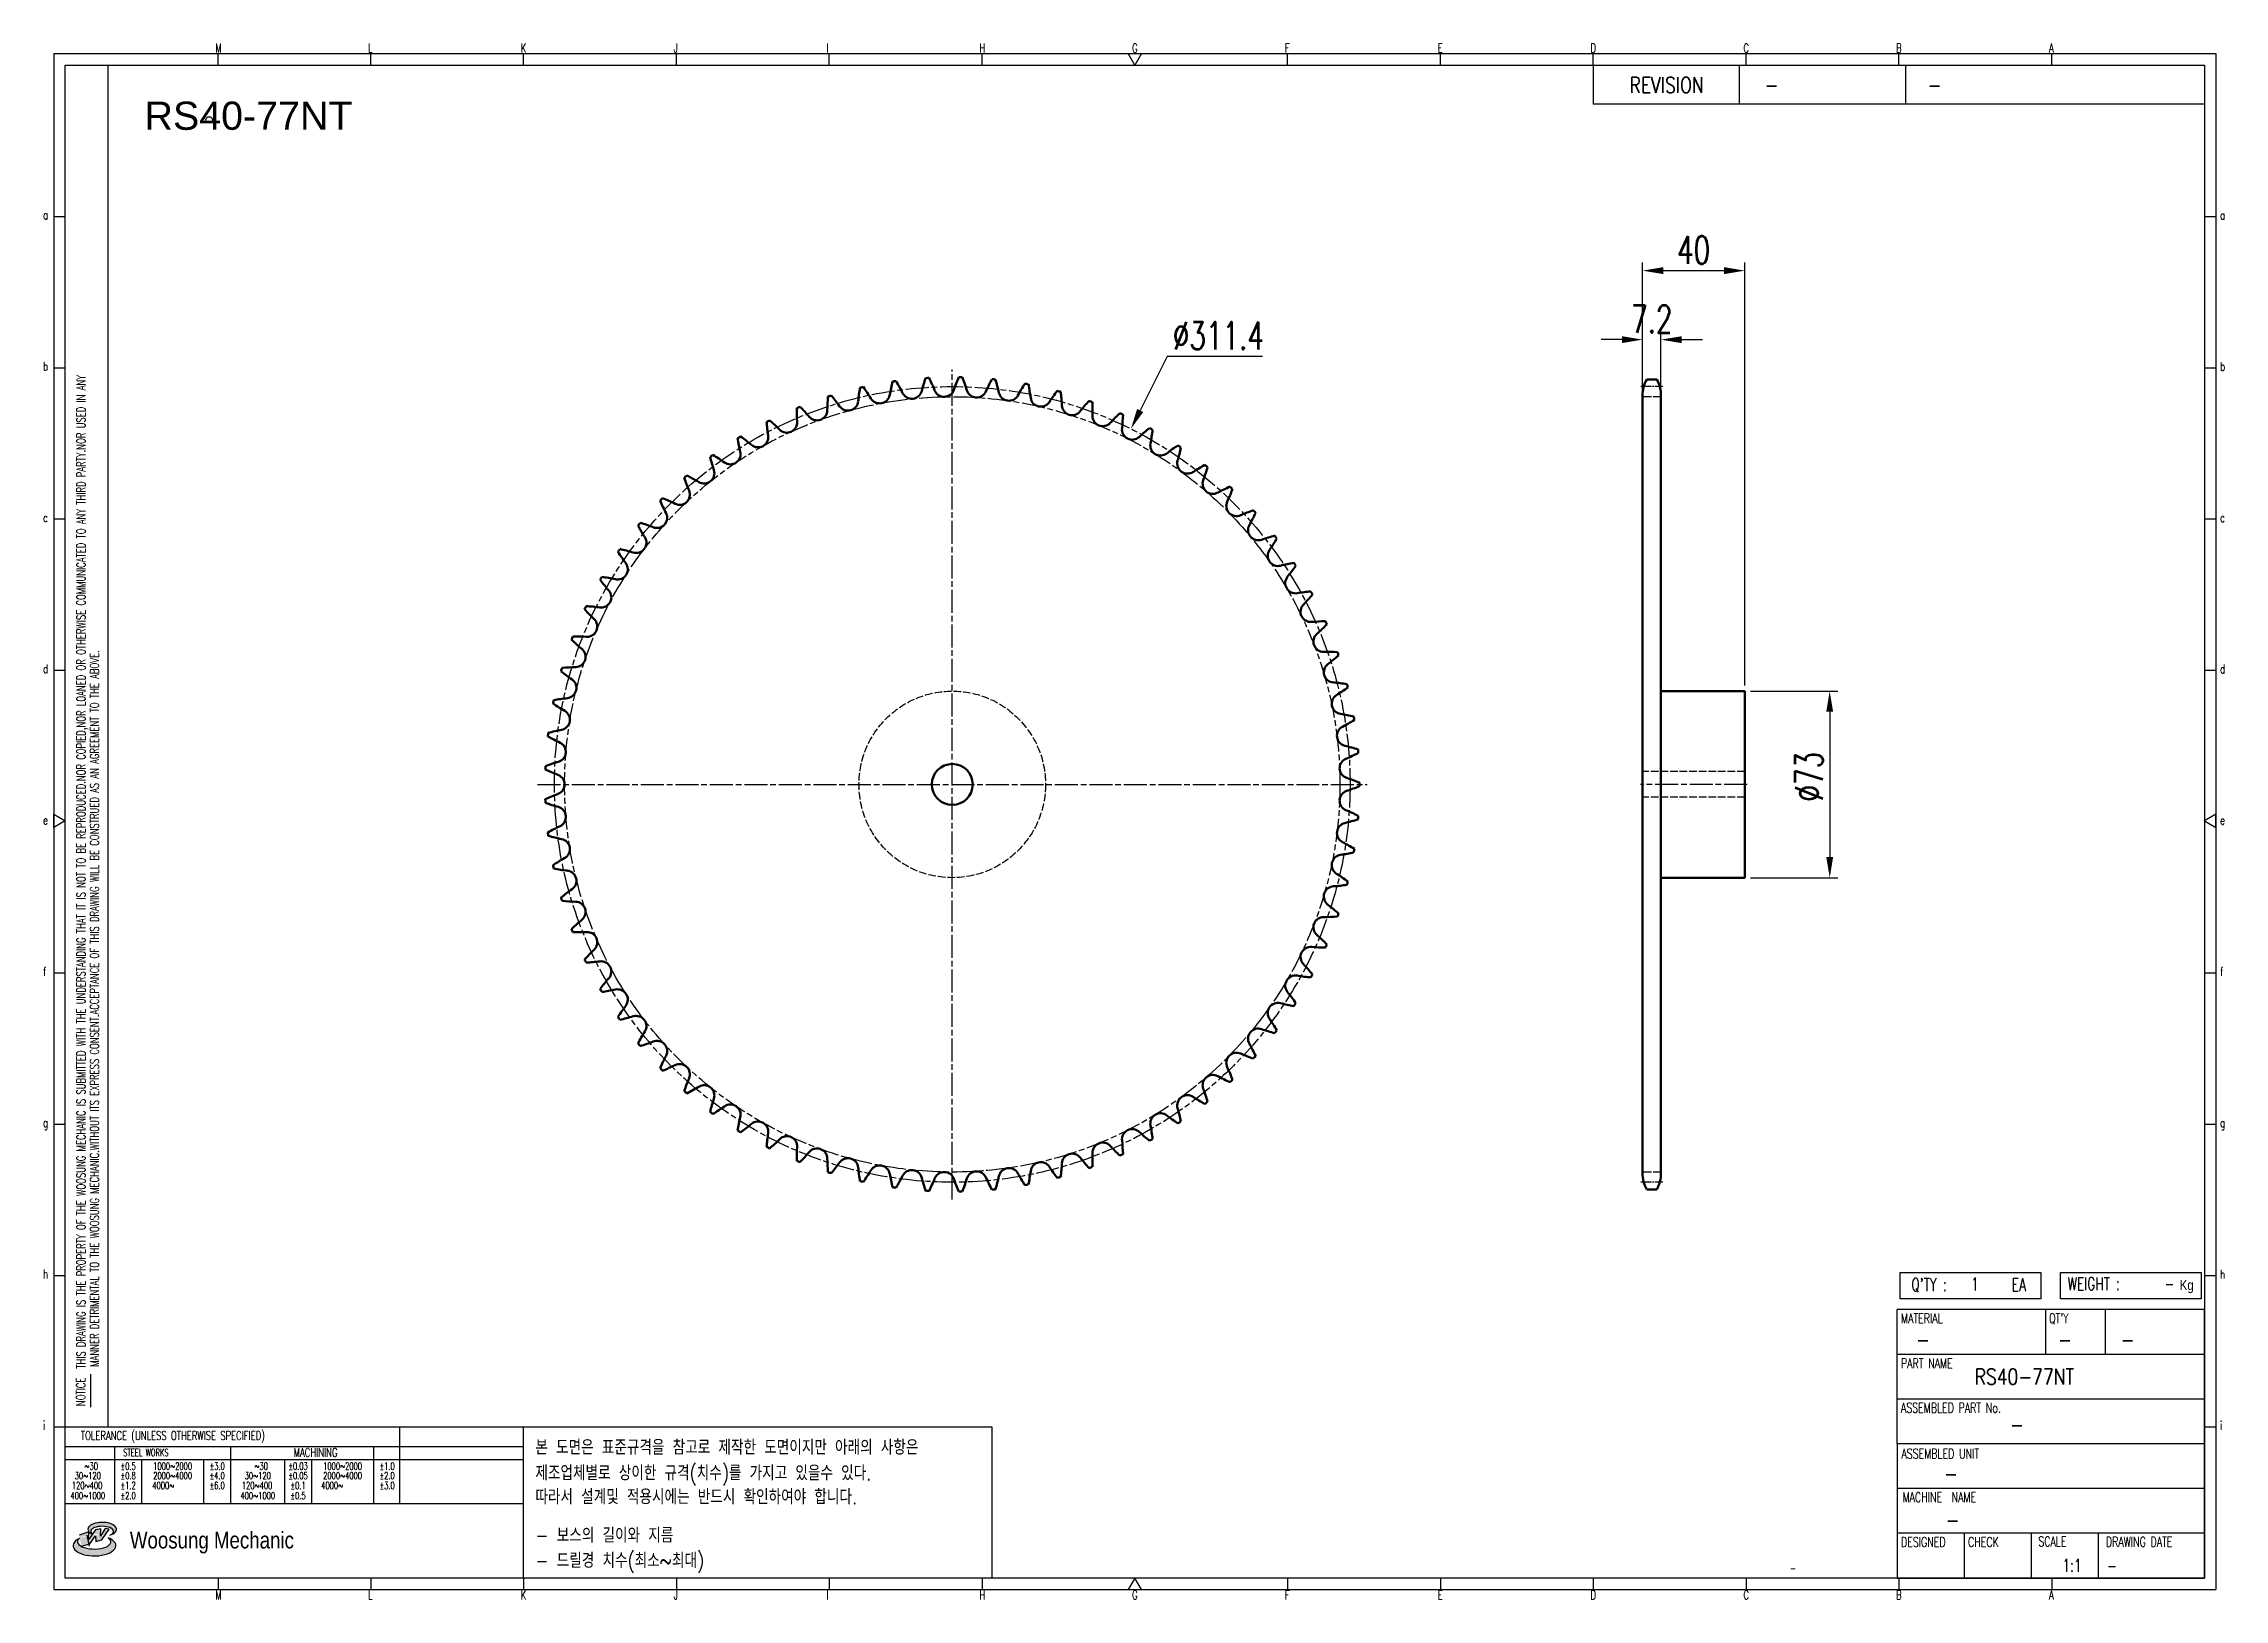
# Model space of a CAD drawing. Header units: millimetres. Extents: x 24039 to 24892, y 28 to 637.
import ezdxf
from ezdxf.enums import TextEntityAlignment as Align

# ---------------------------------------------------------------- set-up
doc = ezdxf.new("R2010")
doc.units = ezdxf.units.MM
for name, pattern in [('AM_ISO02W050', [7.5, 6, -1.5]), ('AM_ISO02W050x2', [3.75, 3, -0.75]), ('AM_ISO08W050', [18, 12, -1.5, 3, -1.5]), ('AM_ISO08W050x2', [9, 6, -0.75, 1.5, -0.75])]:
    doc.linetypes.add(name, pattern=pattern)
for name, color, linetype, lineweight in [('AM_0N', 7, 'Continuous', 50), ('AM_3N', 6, 'AM_ISO02W050', 25), ('AM_7N', 4, 'AM_ISO08W050', 25)]:
    doc.layers.add(name, color=color, linetype=linetype, lineweight=lineweight)
for name, color, linetype in [('S-DIM', 7, 'Continuous'), ('TITLE', 7, 'Continuous'), ('도면레이아웃', 7, 'Continuous')]:
    doc.layers.add(name, color=color, linetype=linetype)
doc.styles.add('HAN', font='ROMANS.shx', dxfattribs={"width": 0.7, "bigfont": 'whgtxt.shx'})
doc.styles.add('HKD_ST2', font='romans.shx', dxfattribs={"width": 0.7, "height": 4, "bigfont": '@extfont2.shx'})
doc.styles.add('HSG', font='SIMPLEX.shx', dxfattribs={"width": 0.7, "bigfont": 'HSG.shx'})
doc.styles.add('ROMANS', font='romans.shx', dxfattribs={"width": 0.7, "bigfont": 'whgtxt.shx'})
doc.styles.add('SLDTEXTSTYLE4', font='arial.ttf', dxfattribs={"width": 0.8})
doc.styles.get("Standard").update_dxf_attribs({"font": 'arial.ttf'})
doc.dimstyles.new('APP23', dxfattribs={"dimscale": 4.5, "dimtxt": 2.4, "dimasz": 1.8, "dimexe": 0.7, "dimexo": 0.5, "dimgap": 0.6, "dimtad": 1, "dimtoh": 1, "dimdec": 1, "dimrnd": 0.01, "dimzin": 9, "dimdsep": 46, "dimtxsty": 'HSG', "dimcen": 0, "dimclrd": 1, "dimclre": 1, "dimclrt": 256, "dimazin": 2, "dimtp": 1, "dimtm": 1, "dimtfac": 0.5, "dimtdec": 1, "dimtix": 1, "dimtofl": 0, "dimtmove": 0, "dimatfit": 3, "dimfxl": 0, "dimtvp": 1, "dimtolj": 2, "dimlwd": -1, "dimlwe": -1, "dimarcsym": 0})

# ---------------------------------------------------------------- blocks, each defined once
blk = doc.blocks.new('SUYWSHJH')
at = {"layer": '도면레이아웃'}
h = blk.add_hatch(color=10, dxfattribs=at)
h.paths.add_polyline_path([(1.544, 35.177), (1.554, 34.966), (1.779, 35.034), (2.054, 35.422), (1.908, 35.446), (1.728, 35.167), (1.741, 35.439), (1.547, 35.405), (1.292, 35.041), (1.295, 35.33), (0.943, 35.208), (1.03, 34.8), (1.336, 34.885)])
edge = h.paths.add_edge_path()
edge.add_ellipse((1.795, 35.421), major_axis=(-0.53, 0), ratio=0.487785, start_angle=122.36065, end_angle=403.39574)
edge.add_line((1.411, 35.244), (1.419, 35.261))
edge.add_ellipse((1.798, 35.344), major_axis=(-0.423, 0), ratio=0.444396, start_angle=131.58977, end_angle=386.19408, ccw=False)
edge = h.paths.add_edge_path()
edge.add_ellipse((1.512, 34.815), major_axis=(-0.793, 0), ratio=0.480113, start_angle=314.67633, end_angle=590.85213)
edge.add_ellipse((1.501, 34.958), major_axis=(-0.62, 0), ratio=0.43311, start_angle=331.7024, end_angle=574.42495, ccw=False)
for p, q in [((0, 90.118), (80.15, 90.118)), ((0, 90.118), (0, 33.191)), ((6.089, 89.693), (6.089, 90.118)), ((11.753, 89.693), (11.753, 90.118)), ((17.418, 89.693), (17.418, 90.118)), ((23.082, 89.693), (23.082, 90.118)), ((28.746, 89.693), (28.746, 90.118)), ((34.411, 89.693), (34.411, 90.118)), ((45.739, 89.693), (45.739, 90.118)), ((51.404, 89.693), (51.404, 90.118)), ((57.068, 89.693), (57.068, 90.118)), ((62.732, 89.693), (62.732, 90.118)), ((68.397, 89.693), (68.397, 90.118)), ((74.061, 89.693), (74.061, 90.118)), ((80.15, 90.118), (80.15, 33.191)), ((0, 84.085), (0.425, 84.085)), ((79.725, 84.085), (80.15, 84.085)), ((0, 78.478), (0.425, 78.478)), ((79.725, 78.478), (80.15, 78.478)), ((0, 72.87), (0.425, 72.87)), ((79.725, 72.87), (80.15, 72.87)), ((0, 67.262), (0.425, 67.262)), ((79.725, 67.262), (80.15, 67.262)), ((0, 56.047), (0.425, 56.047)), ((79.725, 56.047), (80.15, 56.047)), ((0, 50.439), (0.425, 50.439)), ((79.725, 50.439), (80.15, 50.439)), ((0, 44.832), (0.425, 44.832)), ((79.725, 44.832), (80.15, 44.832)), ((1.377, 39.947), (1.377, 41.174)), ((0, 39.224), (0.425, 39.224)), ((79.725, 39.224), (80.15, 39.224)), ((0, 33.191), (80.15, 33.191)), ((6.089, 33.616), (6.089, 33.191)), ((11.753, 33.616), (11.753, 33.191)), ((17.418, 33.616), (17.418, 33.191)), ((23.082, 33.616), (23.082, 33.191)), ((28.746, 33.616), (28.746, 33.191)), ((34.411, 33.616), (34.411, 33.191)), ((45.739, 33.616), (45.739, 33.191)), ((51.404, 33.616), (51.404, 33.191)), ((57.068, 33.616), (57.068, 33.191)), ((62.732, 33.616), (62.732, 33.191)), ((68.397, 33.616), (68.397, 33.191)), ((74.061, 33.616), (74.061, 33.191))]:
    blk.add_line(p, q)
at = {"color": 2}
for p, q in [((2.017, 39.224), (2.017, 89.693)), ((0.425, 39.224), (17.418, 39.224)), ((12.816, 39.224), (12.816, 36.382)), ((17.418, 33.616), (17.418, 39.224)), ((0.425, 38.487), (17.418, 38.487)), ((0.425, 38.012), (17.418, 38.012)), ((2.257, 38.487), (2.257, 36.382)), ((3.257, 38.012), (3.257, 36.382)), ((5.557, 38.012), (5.557, 36.382)), ((6.557, 38.5), (6.557, 36.382)), ((8.557, 38.012), (8.557, 36.382)), ((9.557, 38.026), (9.557, 36.382)), ((11.857, 38.487), (11.857, 36.382)), ((0.425, 36.382), (17.418, 36.382))]:
    blk.add_line(p, q, dxfattribs=at)
at = {"color": 6, "ltscale": 0.5}
for p, q in [((57.068, 89.693), (57.068, 88.246)), ((62.47, 89.693), (62.47, 88.246)), ((68.635, 89.693), (68.635, 88.246)), ((79.725, 88.246), (57.068, 88.246)), ((68.336, 38.59), (68.336, 43.563)), ((79.725, 43.563), (68.336, 43.563)), ((73.827, 43.563), (73.827, 41.905)), ((76.037, 43.563), (76.037, 41.905)), ((79.725, 38.59), (79.725, 43.563)), ((79.725, 41.905), (68.336, 41.905)), ((79.725, 40.248), (68.336, 40.248)), ((68.336, 38.59), (68.336, 33.616)), ((79.725, 38.59), (68.336, 38.59)), ((79.725, 33.616), (79.725, 38.59)), ((79.725, 36.932), (68.336, 36.932)), ((79.725, 35.274), (68.336, 35.274)), ((70.822, 33.616), (70.822, 35.274)), ((73.309, 33.616), (73.309, 35.274)), ((75.796, 33.616), (75.796, 35.274)), ((68.336, 33.616), (79.725, 33.616))]:
    blk.add_line(p, q, dxfattribs=at)
for points in [[(40.075, 89.693), (39.83, 90.118), (40.32, 90.118)], [(0.425, 89.693), (79.725, 89.693), (79.725, 33.616), (0.425, 33.616)], [(0.425, 61.679), (0, 61.433), (0, 61.924)], [(79.725, 61.679), (80.15, 61.433), (80.15, 61.924)], [(40.075, 33.616), (39.83, 33.191), (40.32, 33.191)]]:
    blk.add_lwpolyline(points, close=True)
at = {"layer": 'TITLE', "color": 20}
for p, q in [((68.449, 43.961), (68.449, 44.936)), ((68.449, 44.936), (73.654, 44.936)), ((73.654, 44.936), (73.654, 43.961)), ((74.39, 43.961), (74.39, 44.936)), ((74.39, 44.936), (79.595, 44.936)), ((79.595, 44.936), (79.595, 43.961)), ((73.654, 43.961), (68.449, 43.961)), ((79.595, 43.961), (74.39, 43.961))]:
    blk.add_line(p, q, dxfattribs=at)
at = {"layer": '도면레이아웃'}
for p, q in [((1.295, 35.33), (0.943, 35.208)), ((1.03, 34.8), (1.336, 34.885)), ((1.224, 35.208), (1.311, 34.8)), ((1.224, 35.208), (1.224, 35.208)), ((1.547, 35.405), (1.292, 35.041)), ((1.292, 35.041), (1.295, 35.33)), ((1.336, 34.885), (1.544, 35.177)), ((1.419, 35.261), (1.411, 35.244)), ((1.544, 35.177), (1.554, 34.966)), ((1.741, 35.439), (1.547, 35.405)), ((1.554, 34.966), (1.779, 35.034)), ((1.908, 35.446), (1.728, 35.167)), ((1.728, 35.167), (1.741, 35.439)), ((1.779, 35.034), (2.054, 35.422)), ((2.054, 35.422), (1.908, 35.446))]:
    blk.add_line(p, q, dxfattribs=at)
for centre, major_axis, ratio, start_param, end_param in [((1.795, 35.421), (-0.53, 0), 0.487785, 2.135596, 7.040584), ((1.512, 34.815), (-0.793, 0), 0.480113, 5.492138, 10.312315), ((1.501, 34.958), (-0.62, 0), 0.43311, 5.789299, 10.025607), ((1.798, 35.344), (-0.423, 0), 0.444396, 2.296675, 6.740358)]:
    blk.add_ellipse(centre, major_axis=major_axis, ratio=ratio, start_param=start_param, end_param=end_param, dxfattribs=at)
at = {"color": 4, "style": 'HKD_ST2', "width": 0.7}
for s, p in [('M', (5.988, 90.164)), ('L', (11.652, 90.164)), ('K', (17.316, 90.164)), ('J', (22.981, 90.164)), ('I', (28.645, 90.164)), ('H', (34.309, 90.164)), ('G', (39.974, 90.164)), ('F', (45.638, 90.164)), ('E', (51.302, 90.164)), ('D', (56.967, 90.164)), ('C', (62.631, 90.164)), ('B', (68.295, 90.164)), ('A', (73.96, 90.164)), ('a', (-0.395, 83.976)), ('a', (80.305, 83.97)), ('b', (-0.395, 78.368)), ('b', (80.305, 78.362)), ('c', (-0.395, 72.76)), ('c', (80.305, 72.754)), ('d', (-0.395, 67.153)), ('d', (80.305, 67.147)), ('e', (-0.395, 61.545)), ('e', (80.305, 61.539)), ('f', (-0.395, 55.937)), ('f', (80.305, 55.931)), ('g', (-0.395, 50.33)), ('g', (80.305, 50.324)), ('h', (-0.395, 44.722)), ('h', (80.305, 44.716)), ('i', (-0.395, 39.114)), ('i', (80.305, 39.108)), ('M', (5.988, 32.824)), ('L', (11.652, 32.824)), ('K', (17.316, 32.824)), ('J', (22.981, 32.824)), ('I', (28.645, 32.824)), ('H', (34.309, 32.824)), ('G', (39.974, 32.824)), ('F', (45.638, 32.824)), ('E', (51.302, 32.824)), ('D', (56.967, 32.824)), ('C', (62.631, 32.824)), ('B', (68.295, 32.824)), ('A', (73.96, 32.824))]:
    blk.add_text(s, height=0.326, dxfattribs=at).set_placement(p)
for s, height, style, width, p in [('REVISION', 0.5806, 'HAN', 0.8, (58.415, 88.664)), ('-', 0.581, 'HAN', 0.8, (63.426, 88.664)), ('-', 0.581, 'HAN', 0.8, (69.468, 88.664)), ("Q'TY : ", 0.4746, 'HKD_ST2', 0.7, (68.857, 44.253)), ('1', 0.475, 'HKD_ST2', 0.7, (71.071, 44.275)), ('EA', 0.4746, 'HKD_ST2', 0.7, (72.578, 44.253)), ('WEIGHT : ', 0.4746, 'HKD_ST2', 0.7, (74.65, 44.286)), ('-', 0.581, 'HAN', 0.8, (69.029, 42.157)), ('-', 0.581, 'HAN', 0.8, (74.289, 42.157)), ('-', 0.581, 'HAN', 0.8, (76.623, 42.157)), ('-', 0.581, 'HAN', 0.8, (72.515, 39.013)), ('-', 0.581, 'HAN', 0.8, (70.067, 37.189)), ('-', 0.581, 'HAN', 0.8, (70.126, 35.48)), ('1:1', 0.4746, 'HKD_ST2', 0.7, (74.458, 33.848)), ('-', 0.475, 'HKD_ST2', 0.7, (76.112, 33.837))]:
    blk.add_text(s, height=height, dxfattribs=dict(style=style, width=width)).set_placement(p)
at = {"color": 6, "style": 'HKD_ST2', "width": 0.7}
for s, p in [(' THIS DRAWING IS THE PROPERTY OF THE WOOSUNG MECHANIC IS SUBMITTED WITH THE UNDERSTANDING THAT IT IS NOT TO BE REPRODUCED.NOR COPIED,NOR LOANED OR OTHERWISE COMMUNICATED TO ANY THIRD PARTY.NOR USED IN ANY', (1.173, 41.217)), ('MANNER DETRIMENTAL TO THE WOOSUNG MECHANIC.WITHOUT ITS EXPRESS CONSENT.ACCEPTANCE OF THIS DRAWING WILL BE CONSTRUED AS AN AGREEMENT TO THE ABOVE.', (1.672, 41.447))]:
    blk.add_text(s, height=0.326266, rotation=90, dxfattribs=at).set_placement(p)
at = {"style": 'HKD_ST2', "width": 0.7}
blk.add_text('-', height=0.475, dxfattribs=at).set_placement((78.613, 44.286), align=Align.RIGHT)
at = {"color": 4, "style": 'HKD_ST2', "width": 0.7}
for s, height, p in [('MATERIAL', 0.3651, (68.474, 43.425)), ("QT'Y", 0.3651, (73.965, 43.425)), ('PART NAME', 0.3651, (68.474, 41.756)), ('ASSEMBLED PART No.', 0.36511, (68.474, 40.109)), ('ASSEMBLED UNIT', 0.36511, (68.49, 38.408)), ('MACHINE  NAME', 0.36511, (68.532, 36.794)), ('DESIGNED', 0.3651, (68.474, 35.136)), ('CHECK', 0.3651, (70.961, 35.136)), ('SCALE', 0.3651, (73.566, 35.153)), ('DRAWING DATE', 0.36511, (76.071, 35.141))]:
    blk.add_text(s, height=height, dxfattribs=at).set_placement(p, align=Align.TOP_LEFT)
at = {"style": 'HKD_ST2', "width": 0.7}
blk.add_text('NOTICE', height=0.3263, rotation=90, dxfattribs=at).set_placement((1.163, 39.988))
for s, height, style, width, p in [('TOLERANCE (UNLESS OTHERWISE SPECIFIED)', 0.32627, 'HKD_ST2', 0.7, (4.417, 38.896)), ('-', 0.326, 'ROMANS', 0.65, (64.469, 33.975))]:
    blk.add_text(s, height=height, dxfattribs=dict(style=style, width=width)).set_placement(p, align=Align.MIDDLE_CENTER)
at = {"color": 4, "style": 'HKD_ST2', "width": 0.7}
for s, height, p in [('STEEL WORKS', 0.26101, (3.416, 38.268)), ('MACHINING', 0.3263, (9.707, 38.27)), ('%%P0.5', 0.261, (2.757, 37.762)), ('%%P0.8', 0.261, (2.757, 37.411)), ('%%P3.0', 0.261, (6.057, 37.762)), ('%%P4.0', 0.261, (6.057, 37.411)), ('%%P0.03', 0.261, (9.057, 37.762)), ('%%P0.05', 0.261, (9.057, 37.411)), ('%%P1.0', 0.261, (12.357, 37.762)), ('%%P2.0', 0.261, (12.357, 37.411)), ('%%P1.2', 0.261, (2.757, 37.045)), ('%%P2.0', 0.261, (2.757, 36.67)), ('%%P6.0', 0.261, (6.057, 37.045)), ('%%P0.1', 0.261, (9.057, 37.045)), ('%%P0.5', 0.261, (9.057, 36.67)), ('%%P3.0', 0.261, (12.357, 37.045))]:
    blk.add_text(s, height=height, dxfattribs=at).set_placement(p, align=Align.MIDDLE)
for s, height, p in [('30%%126120', 0.261, (1.263, 37.411)), ('%%12630', 0.261, (1.389, 37.762)), ('2000%%1264000', 0.26101, (4.407, 37.411)), ('1000%%1262000', 0.26101, (4.407, 37.762)), ('30%%126120', 0.261, (7.563, 37.411)), ('%%12630', 0.261, (7.689, 37.762)), ('2000%%1264000', 0.26101, (10.707, 37.411)), ('1000%%1262000', 0.26101, (10.707, 37.762)), ('400%%1261000', 0.26101, (1.263, 36.67)), ('120%%126400', 0.26101, (1.237, 37.045)), ('4000%%126', 0.261, (4.061, 37.045)), ('400%%1261000', 0.26101, (7.563, 36.67)), ('120%%126400', 0.26101, (7.537, 37.045)), ('4000%%126', 0.261, (10.321, 37.045))]:
    blk.add_text(s, height=height, dxfattribs=at).set_placement(p, align=Align.MIDDLE_CENTER)
at = {"color": 1, "style": 'SLDTEXTSTYLE4', "width": 0.8}
blk.add_text('Woosung Mechanic', height=0.61957, dxfattribs=at).set_placement((2.822, 34.711))
at = {"layer": 'TITLE', "width": 0.8}
blk.add_text('Kg', height=0.3789, dxfattribs=at).set_placement((78.807, 44.286))
blk = doc.blocks.new('*D2')
at = {"layer": 'Defpoints', "color": 0, "transparency": 16777216}
for p in [(24464.37, 485.78), (24324.56, 207.57)]:
    blk.add_point(p, dxfattribs=at)
at = {"layer": 'S-DIM', "color": 1, "transparency": 16777216}
for p, q in [((24478.61, 514.13), (24468, 493.02)), ((24515.87, 514.13), (24478.61, 514.13))]:
    blk.add_line(p, q, dxfattribs=at)
blk.add_solid([(24466.8, 493.62), (24469.21, 492.41), (24464.37, 485.78)], dxfattribs=at)
at = {"layer": 'S-DIM', "transparency": 16777216, "insert": (24498.59, 522.23), "char_height": 10.8, "attachment_point": 5, "style": 'HSG'}
blk.add_mtext('\\A2;∅311.4', dxfattribs=at)
blk = doc.blocks.new('*D3')
at = {"layer": 'Defpoints', "color": 0, "transparency": 16777216}
for p in [(24671.79, 520.71), (24664.59, 498.38), (24671.79, 498.38)]:
    blk.add_point(p, dxfattribs=at)
at = {"layer": 'S-DIM', "color": 1, "transparency": 16777216}
for p, q in [((24656.49, 520.71), (24648.39, 520.71)), ((24664.59, 500.63), (24664.59, 523.86)), ((24671.79, 500.63), (24671.79, 523.86)), ((24679.89, 520.71), (24687.99, 520.71))]:
    blk.add_line(p, q, dxfattribs=at)
for points in [[(24656.49, 522.06), (24656.49, 519.36), (24664.59, 520.71)], [(24679.89, 522.06), (24679.89, 519.36), (24671.79, 520.71)]]:
    blk.add_solid(points, dxfattribs=at)
at = {"layer": 'S-DIM', "transparency": 16777216, "insert": (24668.19, 528.81), "char_height": 10.8, "attachment_point": 5, "style": 'HSG'}
blk.add_mtext('\\A2;7.2', dxfattribs=at)
blk = doc.blocks.new('*D4')
at = {"layer": 'Defpoints', "color": 0, "transparency": 16777216}
for p in [(24704.59, 547.71), (24664.59, 498.38), (24704.59, 383.18)]:
    blk.add_point(p, dxfattribs=at)
at = {"layer": 'S-DIM', "color": 1, "transparency": 16777216}
for p, q in [((24664.59, 500.63), (24664.59, 550.86)), ((24672.69, 547.71), (24696.49, 547.71)), ((24704.59, 385.43), (24704.59, 550.86))]:
    blk.add_line(p, q, dxfattribs=at)
for points in [[(24672.69, 549.06), (24672.69, 546.36), (24664.59, 547.71)], [(24696.49, 549.06), (24696.49, 546.36), (24704.59, 547.71)]]:
    blk.add_solid(points, dxfattribs=at)
at = {"layer": 'S-DIM', "transparency": 16777216, "insert": (24684.59, 555.81), "char_height": 10.8, "attachment_point": 5, "style": 'HSG'}
blk.add_mtext('\\A2;40', dxfattribs=at)
blk = doc.blocks.new('*D5')
at = {"layer": 'Defpoints', "color": 0, "transparency": 16777216}
for p in [(24704.59, 383.18), (24704.59, 310.18), (24737.82, 310.18)]:
    blk.add_point(p, dxfattribs=at)
at = {"layer": 'S-DIM', "color": 1, "transparency": 16777216}
for p, q in [((24706.84, 383.18), (24740.97, 383.18)), ((24737.82, 375.08), (24737.82, 318.28)), ((24706.84, 310.18), (24740.97, 310.18))]:
    blk.add_line(p, q, dxfattribs=at)
for points in [[(24736.47, 375.08), (24739.17, 375.08), (24737.82, 383.18)], [(24736.47, 318.28), (24739.17, 318.28), (24737.82, 310.18)]]:
    blk.add_solid(points, dxfattribs=at)
at = {"layer": 'S-DIM', "transparency": 16777216, "insert": (24729.72, 349.68), "char_height": 10.8, "attachment_point": 5, "rotation": 90, "style": 'HSG'}
blk.add_mtext('\\A2;%%c73', dxfattribs=at)

msp = doc.modelspace()

# ---------------------------------------------------------------- linework, layer by layer
at = {"color": 4}
msp.add_lwpolyline([(24226.72, 95.34), (24409.99, 95.34), (24409.99, 36.14), (24226.72, 36.14)], close=True, dxfattribs=at)
msp.add_circle((24103.71, 606.67), 1.28)
at = {"layer": 'AM_0N'}
for p, q in [((24666.2, 505.16), (24670.18, 505.16)), ((24664.59, 498.76), (24664.59, 194.59)), ((24671.79, 498.76), (24671.79, 194.59)), ((24671.79, 383.18), (24704.59, 383.18)), ((24704.59, 383.18), (24704.59, 310.18)), ((24671.79, 310.18), (24704.59, 310.18)), ((24666.2, 188.19), (24670.18, 188.19))]:
    msp.add_line(p, q, dxfattribs=at)
msp.add_circle((24394.46, 346.68), 8, dxfattribs=at)
for centre, radius, start, end in [((24444.19, 485.91), 75.37, 165.86075, 169.93506), ((24394.46, 346.68), 159.36, 97.9369, 98.42674), ((24307.52, 466.26), 75.37, 26.42857, 30.50289), ((24455.38, 481.39), 75.37, 161.18542, 165.25974), ((24394.46, 346.68), 159.36, 93.26157, 93.75142), ((24317.56, 472.94), 75.37, 21.75325, 25.82756), ((24466.15, 475.98), 75.37, 156.5101, 160.58442), ((24394.46, 346.68), 159.36, 88.58625, 89.07609), ((24328.11, 478.79), 75.37, 17.07792, 21.15224), ((24476.45, 469.7), 75.37, 151.83477, 155.90909), ((24394.46, 346.68), 159.36, 83.91092, 84.40077), ((24339.1, 483.76), 75.37, 12.4026, 16.47691), ((24678.09, 498.76), 13.5, 151.70092, 180), ((24658.29, 498.76), 13.5, 0, 28.29908), ((24420.91, 492.14), 75.37, 175.2114, 179.28571), ((24394.46, 346.68), 159.36, 107.28755, 107.77739), ((24289.25, 450.54), 75.37, 35.77922, 39.85354), ((24353.65, 496.95), 4.01, 215.77922, 354.61039), ((24432.68, 489.5), 75.37, 170.53607, 174.61039), ((24394.46, 346.68), 159.36, 102.61222, 103.10206), ((24298.07, 458.77), 75.37, 31.1039, 35.17821), ((24366.03, 499.78), 4.01, 211.1039, 349.93506), ((24378.61, 501.59), 4.01, 206.42857, 345.25974), ((24391.29, 502.36), 4.01, 201.75325, 340.58442), ((24403.99, 502.1), 4.01, 197.07792, 335.90909), ((24416.63, 500.81), 4.01, 192.4026, 331.23377), ((24486.21, 462.61), 75.37, 147.15945, 151.23377), ((24394.46, 346.68), 159.36, 79.2356, 79.72544), ((24350.46, 487.82), 75.37, 7.72727, 11.80159), ((24429.12, 498.49), 4.01, 187.72727, 326.55844), ((24495.35, 454.75), 75.37, 142.48413, 146.55844), ((24394.46, 346.68), 159.36, 74.56027, 75.05012), ((24362.11, 490.94), 75.37, 3.05195, 7.12626), ((24503.83, 446.16), 75.37, 137.8088, 141.88312), ((24394.46, 346.68), 159.36, 69.88495, 70.37479), ((24373.97, 493.09), 75.37, 358.37662, 2.45094), ((24394.46, 346.68), 159.36, 116.6382, 117.12804), ((24396.93, 494.5), 75.37, 184.56205, 188.63636), ((24273.77, 432.07), 75.37, 45.12987, 49.20419), ((24329.78, 488.32), 4.01, 225.12987, 3.96104), ((24394.46, 346.68), 159.36, 111.96287, 112.45271), ((24408.97, 493.81), 75.37, 179.88672, 183.96104), ((24281.13, 441.62), 75.37, 40.45455, 44.52886), ((24341.54, 493.13), 4.01, 220.45455, 359.28571), ((24441.37, 495.16), 4.01, 183.05195, 321.88312), ((24453.32, 490.84), 4.01, 178.37662, 317.20779), ((24511.57, 436.92), 75.37, 133.13348, 137.20779), ((24394.46, 346.68), 159.36, 65.20962, 65.69947), ((24385.97, 494.28), 75.37, 353.7013, 357.77562), ((24394.46, 346.68), 159.36, 121.31352, 121.80336), ((24384.87, 494.21), 75.37, 189.23737, 193.31169), ((24267.21, 421.94), 75.37, 49.80519, 53.87951), ((24318.44, 482.58), 4.01, 229.80519, 8.63636), ((24464.88, 485.57), 4.01, 173.7013, 312.53247), ((24518.54, 427.07), 75.37, 128.45815, 132.53247), ((24394.46, 346.68), 159.36, 60.5343, 61.02414), ((24475.96, 479.37), 4.01, 169.02597, 307.85714), ((24398.03, 494.48), 75.37, 349.02597, 353.10029), ((24524.68, 416.69), 75.37, 123.78283, 127.85714), ((24410.07, 493.69), 75.37, 344.35065, 348.42497), ((24394.46, 346.68), 159.36, 55.85897, 56.34882), ((24297.37, 468.42), 4.01, 239.15584, 17.98701), ((24394.46, 346.68), 159.36, 125.98884, 126.47869), ((24372.87, 492.94), 75.37, 193.9127, 197.98701), ((24261.5, 411.32), 75.37, 54.48052, 58.55484), ((24307.62, 475.93), 4.01, 234.48052, 13.31169), ((24486.51, 472.28), 4.01, 164.35065, 303.18182), ((24529.95, 405.84), 75.37, 119.1075, 123.18182), ((24422, 491.93), 75.37, 339.67532, 343.74964), ((24394.46, 346.68), 159.36, 51.18365, 51.67349), ((24287.77, 460.1), 4.01, 243.83117, 22.66234), ((24394.46, 346.68), 159.36, 130.66417, 131.15401), ((24361.03, 490.69), 75.37, 198.58802, 202.66234), ((24256.67, 400.27), 75.37, 59.15584, 63.23016), ((24496.44, 464.36), 4.01, 159.67532, 298.50649), ((24534.32, 394.6), 75.37, 114.43218, 118.50649), ((24433.75, 489.21), 75.37, 335, 339.07432), ((24394.46, 346.68), 159.36, 46.50832, 46.99817), ((24278.88, 451.03), 4.01, 248.50649, 27.33766), ((24394.46, 346.68), 159.36, 135.33949, 135.82934), ((24349.4, 487.48), 75.37, 203.26335, 207.33766), ((24252.76, 388.86), 75.37, 63.83117, 67.90549), ((24505.69, 455.66), 4.01, 155, 293.83117), ((24537.77, 383.04), 75.37, 109.75685, 113.83117), ((24445.24, 485.53), 75.37, 330.32468, 334.39899), ((24394.46, 346.68), 159.36, 41.833, 42.32284), ((24394.46, 346.68), 159.36, 140.01482, 140.50466), ((24338.07, 483.34), 75.37, 207.93867, 212.01299), ((24249.8, 377.17), 75.37, 68.50649, 72.58081), ((24514.21, 446.23), 4.01, 150.32468, 289.15584), ((24540.25, 371.24), 75.37, 105.08153, 109.15584), ((24394.46, 346.68), 159.36, 37.15768, 37.64752), ((24394.46, 346.68), 159.36, 144.69014, 145.17999), ((24327.12, 478.29), 75.37, 212.614, 216.68831), ((24247.79, 365.28), 75.37, 73.18182, 77.25613), ((24270.76, 441.26), 4.01, 253.18182, 32.01299), ((24521.92, 436.14), 4.01, 145.64935, 284.48052), ((24456.38, 480.93), 75.37, 325.64935, 329.72367), ((24394.46, 346.68), 159.36, 149.36547, 149.85531), ((24316.61, 472.36), 75.37, 217.28932, 221.36364), ((24246.77, 353.26), 75.37, 77.85714, 81.93146), ((24263.46, 430.86), 4.01, 257.85714, 36.68831), ((24541.77, 359.28), 75.37, 100.4062, 104.48052), ((24528.79, 425.45), 4.01, 140.97403, 279.80519), ((24467.12, 475.43), 75.37, 320.97403, 325.04834), ((24394.46, 346.68), 159.36, 32.48235, 32.97219), ((24257.04, 419.91), 4.01, 262.53247, 41.36364), ((24542.31, 347.23), 75.37, 95.73088, 99.80519), ((24477.37, 469.08), 75.37, 316.2987, 320.37302), ((24394.46, 346.68), 159.36, 27.80703, 28.29687), ((24394.46, 346.68), 159.36, 154.04079, 154.53064), ((24306.63, 465.6), 75.37, 221.96464, 226.03896), ((24246.72, 341.2), 75.37, 82.53247, 86.60678), ((24251.53, 408.46), 4.01, 267.20779, 46.03896), ((24534.76, 414.24), 4.01, 136.2987, 275.12987), ((24541.86, 335.18), 75.37, 91.05555, 95.12987), ((24394.46, 346.68), 159.36, 23.1317, 23.62155), ((24394.46, 346.68), 159.36, 158.71612, 159.20596), ((24297.23, 458.05), 75.37, 226.63997, 230.71429), ((24247.66, 329.17), 75.37, 87.20779, 91.28211), ((24539.8, 402.58), 4.01, 131.62338, 270.45455), ((24487.08, 461.92), 75.37, 311.62338, 315.69769), ((24249.57, 317.27), 75.37, 91.88312, 95.95743), ((24246.96, 396.6), 4.01, 271.88312, 50.71429), ((24540.43, 323.2), 75.37, 86.38023, 90.45455), ((24543.88, 390.55), 4.01, 126.94805, 265.77922), ((24496.16, 453.99), 75.37, 306.94805, 311.02237), ((24394.46, 346.68), 159.36, 18.45638, 18.94622), ((24394.46, 346.68), 159.36, 163.39144, 163.88129), ((24288.47, 449.75), 75.37, 231.31529, 235.38961), ((24243.39, 384.42), 4.01, 276.55844, 55.38961), ((24538.03, 311.38), 75.37, 81.7049, 85.77922), ((24504.57, 445.34), 75.37, 302.27273, 306.34704), ((24394.46, 346.68), 159.36, 13.78105, 14.2709), ((24394.46, 346.68), 159.36, 168.06677, 168.55661), ((24280.42, 440.77), 75.37, 235.99062, 240.06494), ((24252.45, 305.55), 75.37, 96.55844, 100.63276), ((24546.96, 378.22), 4.01, 122.27273, 261.1039), ((24256.28, 294.12), 75.37, 101.23377, 105.30808), ((24240.81, 371.98), 4.01, 281.23377, 60.06494), ((24549.02, 365.69), 4.01, 117.5974, 256.42857), ((24534.68, 299.8), 75.37, 77.02958, 81.1039), ((24512.25, 436.04), 75.37, 297.5974, 301.67172), ((24394.46, 346.68), 159.36, 9.10573, 9.59557), ((24394.46, 346.68), 159.36, 172.74209, 173.23193), ((24273.14, 431.16), 75.37, 240.66594, 244.74026), ((24239.26, 359.37), 4.01, 285.90909, 64.74026), ((24530.39, 288.52), 75.37, 72.35426, 76.42857), ((24519.14, 426.14), 75.37, 292.92208, 296.99639), ((24394.46, 346.68), 159.36, 4.4304, 4.92025), ((24394.46, 346.68), 159.36, 177.41742, 177.90726), ((24266.65, 420.99), 75.37, 245.34127, 249.41558), ((24261.02, 283.03), 75.37, 105.90909, 109.98341), ((24238.74, 346.68), 4.01, 290.58442, 69.41558), ((24550.05, 353.03), 4.01, 112.92208, 251.75325), ((24266.65, 272.36), 75.37, 110.58442, 114.65873), ((24550.05, 340.32), 4.01, 108.24675, 247.07792), ((24525.2, 277.64), 75.37, 67.67893, 71.75325), ((24525.2, 415.71), 75.37, 288.24675, 292.32107), ((24394.46, 346.68), 159.36, 359.75508, 0.24492), ((24394.46, 346.68), 159.36, 182.09274, 182.58258), ((24261.02, 410.32), 75.37, 250.01659, 254.09091), ((24239.26, 333.98), 4.01, 295.25974, 74.09091), ((24530.39, 404.83), 75.37, 283.57143, 287.64574), ((24519.14, 267.21), 75.37, 63.00361, 67.07792), ((24394.46, 346.68), 159.36, 355.07975, 355.5696), ((24273.14, 262.19), 75.37, 115.25974, 119.33406), ((24394.46, 346.68), 159.36, 186.76807, 187.25791), ((24256.28, 399.23), 75.37, 254.69192, 258.76623), ((24240.81, 321.37), 4.01, 299.93506, 78.76623), ((24549.02, 327.66), 4.01, 103.57143, 242.4026), ((24280.42, 252.58), 75.37, 119.93506, 124.00938), ((24546.96, 315.13), 4.01, 98.8961, 237.72727), ((24534.68, 393.55), 75.37, 278.8961, 282.97042), ((24512.25, 257.31), 75.37, 58.32828, 62.4026), ((24394.46, 346.68), 159.36, 350.40443, 350.89427), ((24394.46, 346.68), 159.36, 191.44339, 191.93323), ((24252.45, 387.8), 75.37, 259.36724, 263.44156), ((24243.39, 308.93), 4.01, 304.61039, 83.44156), ((24538.03, 381.97), 75.37, 274.22078, 278.2951), ((24504.57, 248.01), 75.37, 53.65296, 57.72727), ((24394.46, 346.68), 159.36, 345.7291, 346.21895), ((24288.47, 243.6), 75.37, 124.61039, 128.68471), ((24394.46, 346.68), 159.36, 196.11871, 196.60856), ((24249.57, 376.08), 75.37, 264.04257, 268.11688), ((24246.96, 296.75), 4.01, 309.28571, 88.11688), ((24543.88, 302.8), 4.01, 94.22078, 233.05195), ((24496.16, 239.36), 75.37, 48.97763, 53.05195), ((24297.23, 235.31), 75.37, 129.28571, 133.36003), ((24539.8, 290.77), 4.01, 89.54545, 228.37662), ((24540.43, 370.15), 75.37, 269.54545, 273.61977), ((24394.46, 346.68), 159.36, 341.05378, 341.54362), ((24394.46, 346.68), 159.36, 200.79404, 201.28388), ((24247.66, 364.18), 75.37, 268.71789, 272.79221), ((24306.63, 227.75), 75.37, 133.96104, 138.03536), ((24251.53, 284.89), 4.01, 313.96104, 92.79221), ((24534.76, 279.11), 4.01, 84.87013, 223.7013), ((24541.86, 358.17), 75.37, 264.87013, 268.94445), ((24487.08, 231.43), 75.37, 44.30231, 48.37662), ((24394.46, 346.68), 159.36, 336.37845, 336.8683), ((24394.46, 346.68), 159.36, 205.46936, 205.95921), ((24246.72, 352.15), 75.37, 273.39322, 277.46753), ((24257.04, 273.44), 4.01, 318.63636, 97.46753), ((24477.37, 224.27), 75.37, 39.62698, 43.7013), ((24316.61, 220.99), 75.37, 138.63636, 142.71068), ((24394.46, 346.68), 159.36, 210.14469, 210.63453), ((24246.77, 340.09), 75.37, 278.06854, 282.14286), ((24263.46, 262.49), 4.01, 323.31169, 102.14286), ((24528.79, 267.9), 4.01, 80.19481, 219.02597), ((24467.12, 217.92), 75.37, 34.95166, 39.02597), ((24542.31, 346.12), 75.37, 260.19481, 264.26912), ((24394.46, 346.68), 159.36, 331.70313, 332.19297), ((24327.12, 215.06), 75.37, 143.31169, 147.386), ((24270.76, 252.09), 4.01, 327.98701, 106.81818), ((24521.92, 257.21), 4.01, 75.51948, 214.35065), ((24541.77, 334.07), 75.37, 255.51948, 259.5938), ((24394.46, 346.68), 159.36, 327.02781, 327.51765), ((24394.46, 346.68), 159.36, 214.82001, 215.30986), ((24247.79, 328.07), 75.37, 282.74387, 286.81818), ((24338.07, 210.01), 75.37, 147.98701, 152.06133), ((24514.21, 247.12), 4.01, 70.84416, 209.67532), ((24540.25, 322.11), 75.37, 250.84416, 254.91847), ((24456.38, 212.42), 75.37, 30.27633, 34.35065), ((24394.46, 346.68), 159.36, 322.35248, 322.84232), ((24394.46, 346.68), 159.36, 219.49534, 219.98518), ((24249.8, 316.18), 75.37, 287.41919, 291.49351), ((24278.88, 242.32), 4.01, 332.66234, 111.49351), ((24349.4, 205.87), 75.37, 152.66234, 156.73665), ((24505.69, 237.69), 4.01, 66.16883, 205), ((24537.77, 310.31), 75.37, 246.16883, 250.24315), ((24445.24, 207.82), 75.37, 25.60101, 29.67532), ((24394.46, 346.68), 159.36, 317.67716, 318.167), ((24394.46, 346.68), 159.36, 224.17066, 224.66051), ((24252.76, 304.49), 75.37, 292.09451, 296.16883), ((24287.77, 233.25), 4.01, 337.33766, 116.16883), ((24361.03, 202.66), 75.37, 157.33766, 161.41198), ((24496.44, 228.99), 4.01, 61.49351, 200.32468), ((24534.32, 298.75), 75.37, 241.49351, 245.56782), ((24433.75, 204.15), 75.37, 20.92568, 25), ((24394.46, 346.68), 159.36, 313.00183, 313.49168), ((24394.46, 346.68), 159.36, 228.84599, 229.33583), ((24256.67, 293.08), 75.37, 296.76984, 300.84416), ((24297.37, 224.93), 4.01, 342.01299, 120.84416), ((24372.87, 200.42), 75.37, 162.01299, 166.0873), ((24486.51, 221.07), 4.01, 56.81818, 195.64935), ((24529.95, 287.51), 75.37, 236.81818, 240.8925), ((24422, 201.42), 75.37, 16.25036, 20.32468), ((24394.46, 346.68), 159.36, 308.32651, 308.81635), ((24394.46, 346.68), 159.36, 233.52131, 234.01116), ((24261.5, 282.03), 75.37, 301.44516, 305.51948), ((24307.62, 217.42), 4.01, 346.68831, 125.51948), ((24384.87, 199.14), 75.37, 166.68831, 170.76263), ((24267.21, 271.41), 75.37, 306.12049, 310.19481), ((24318.44, 210.77), 4.01, 351.36364, 130.19481), ((24475.96, 213.98), 4.01, 52.14286, 190.97403), ((24524.68, 276.66), 75.37, 232.14286, 236.21717), ((24410.07, 199.66), 75.37, 11.57503, 15.64935), ((24394.46, 346.68), 159.36, 303.65118, 304.14103), ((24394.46, 346.68), 159.36, 238.19664, 238.68648), ((24396.93, 198.85), 75.37, 171.36364, 175.43795), ((24394.46, 346.68), 159.36, 242.87196, 243.3618), ((24273.77, 261.28), 75.37, 310.79581, 314.87013), ((24329.78, 205.03), 4.01, 356.03896, 134.87013), ((24453.32, 202.51), 4.01, 42.79221, 181.62338), ((24511.57, 256.43), 75.37, 222.79221, 226.86652), ((24464.88, 207.78), 4.01, 47.46753, 186.2987), ((24385.97, 199.07), 75.37, 2.22438, 6.2987), ((24518.54, 266.28), 75.37, 227.46753, 231.54185), ((24394.46, 346.68), 159.36, 298.97586, 299.4657), ((24398.03, 198.87), 75.37, 6.89971, 10.97403), ((24408.97, 199.54), 75.37, 176.03896, 180.11328), ((24394.46, 346.68), 159.36, 247.54729, 248.03713), ((24281.13, 251.73), 75.37, 315.47114, 319.54545), ((24341.54, 200.23), 4.01, 0.71429, 139.54545), ((24420.91, 201.22), 75.37, 180.71429, 184.7886), ((24289.25, 242.81), 75.37, 320.14646, 324.22078), ((24353.65, 196.4), 4.01, 5.38961, 144.22078), ((24432.68, 203.85), 75.37, 185.38961, 189.46393), ((24366.03, 193.57), 4.01, 10.06494, 148.8961), ((24416.63, 192.54), 4.01, 28.76623, 167.5974), ((24429.12, 194.86), 4.01, 33.44156, 172.27273), ((24495.35, 238.6), 75.37, 213.44156, 217.51587), ((24362.11, 202.41), 75.37, 352.87374, 356.94805), ((24441.37, 198.19), 4.01, 38.11688, 176.94805), ((24503.83, 247.19), 75.37, 218.11688, 222.1912), ((24394.46, 346.68), 159.36, 289.62521, 290.11505), ((24373.97, 200.26), 75.37, 357.54906, 1.62338), ((24394.46, 346.68), 159.36, 294.30053, 294.79038), ((24394.46, 346.68), 159.36, 252.22261, 252.71245), ((24394.46, 346.68), 159.36, 256.89794, 257.38778), ((24298.07, 234.58), 75.37, 324.82179, 328.8961), ((24444.19, 207.44), 75.37, 190.06494, 194.13925), ((24394.46, 346.68), 159.36, 261.57326, 262.0631), ((24307.52, 227.1), 75.37, 329.49711, 333.57143), ((24378.61, 191.76), 4.01, 14.74026, 153.57143), ((24455.38, 211.96), 75.37, 194.74026, 198.81458), ((24317.56, 220.41), 75.37, 334.17244, 338.24675), ((24391.29, 190.99), 4.01, 19.41558, 158.24675), ((24466.15, 217.37), 75.37, 199.41558, 203.4899), ((24328.11, 214.56), 75.37, 338.84776, 342.92208), ((24403.99, 191.25), 4.01, 24.09091, 162.92208), ((24476.45, 223.65), 75.37, 204.09091, 208.16523), ((24394.46, 346.68), 159.36, 275.59923, 276.08908), ((24339.1, 209.59), 75.37, 343.52309, 347.5974), ((24486.21, 230.74), 75.37, 208.76623, 212.84055), ((24394.46, 346.68), 159.36, 280.27456, 280.7644), ((24350.46, 205.53), 75.37, 348.19841, 352.27273), ((24394.46, 346.68), 159.36, 284.94988, 285.43973), ((24678.09, 194.59), 13.5, 180, 208.29908), ((24658.29, 194.59), 13.5, 331.70092, 0), ((24394.46, 346.68), 159.36, 266.24858, 266.73843), ((24394.46, 346.68), 159.36, 270.92391, 271.41375)]:
    msp.add_arc(centre, radius, start, end, dxfattribs=at)
at = {"layer": 'AM_3N', "linetype": 'AM_ISO02W050x2'}
for p, q in [((24671.79, 498.38), (24664.59, 498.38)), ((24671.79, 194.97), (24664.59, 194.97))]:
    msp.add_line(p, q, dxfattribs=at)
at = {"layer": 'AM_3N', "color": 2, "linetype": 'AM_ISO02W050x2'}
for p, q in [((24704.59, 351.68), (24664.59, 351.68)), ((24704.59, 341.68), (24664.59, 341.68))]:
    msp.add_line(p, q, dxfattribs=at)
msp.add_circle((24394.46, 346.68), 36.5, dxfattribs=at)
at = {"layer": 'AM_7N', "linetype": 'AM_ISO08W050x2', "ltscale": 1.5}
for p, q in [((24394.46, 184.31), (24394.46, 509.04)), ((24232.1, 346.68), (24556.83, 346.68)), ((24705.53, 346.68), (24663.83, 346.68))]:
    msp.add_line(p, q, dxfattribs=at)
at = {"layer": 'AM_7N', "linetype": 'AM_ISO08W050x2', "ltscale": 0.5}
for p, q in [((24672.56, 502.36), (24663.83, 502.36)), ((24672.56, 190.99), (24663.83, 190.99))]:
    msp.add_line(p, q, dxfattribs=at)
at = {"layer": 'AM_7N', "linetype": 'AM_ISO08W050x2', "ltscale": 1.5}
for radius in [155.68, 151.71]:
    msp.add_circle((24394.46, 346.68), radius, dxfattribs=at)

# ---------------------------------------------------------------- block references
at = {"xscale": 10.55679001324913, "yscale": 10.55679001324913, "zscale": 10.55679001324913}
msp.add_blockref('SUYWSHJH', (24042.85, -318.74), dxfattribs=at)

# ---------------------------------------------------------------- texts
at = {"color": 2}
msp.add_text('RS40-77NT', height=11.03, dxfattribs=at).set_placement((24078.39, 602.82))
at = {"style": 'HAN', "width": 0.8}
msp.add_text('RS40-77NT', height=6.129, dxfattribs=at).set_placement((24794.57, 111.83))
at = {"color": 4, "style": 'HAN', "width": 0.8}
for s, p in [('본 도면은 표준규격을 참고로 제작한 도면이지만 아래의 사항은', (24231.32, 84.38)), ('제조업체별로 상이한 규격(치수)를 가지고 있을수 있다.', (24231.32, 74.33)), ('따라서 설계및 적용시에는 반드시 확인하여야 합니다.', (24231.32, 65)), ('- 보스의 길이와 지름', (24231.32, 49.96)), ('- 드릴경 치수(최소~최대)', (24231.32, 40.08))]:
    msp.add_text(s, height=5.7995, dxfattribs=at).set_placement(p)

# ---------------------------------------------------------------- dimensions: what is measured, and where the dimension line sits
at = {"layer": 'S-DIM'}
dim = msp.add_linear_dim(base=(24704.59, 547.71), p1=(24664.59, 498.38), p2=(24704.59, 383.18), dimstyle='APP23', dxfattribs=at)
dim.commit()
dim.dimension.update_dxf_attribs({"geometry": '*D4', "text_midpoint": (24684.59, 555.81)})
at = {"layer": 'S-DIM', "color": 3}
dim = msp.add_diameter_dim_2p(p1=(24324.56, 207.57), p2=(24464.37, 485.78), dimstyle='APP23', dxfattribs=at)
dim.commit()
dim.dimension.update_dxf_attribs({"geometry": '*D2', "text_midpoint": (24498.59, 514.13), "dimtype": 131})
at = {"layer": 'S-DIM'}
dim = msp.add_linear_dim(base=(24671.79, 520.71), p1=(24664.59, 498.38), p2=(24671.79, 498.38), dimstyle='APP23', dxfattribs=at)
dim.commit()
dim.dimension.update_dxf_attribs({"geometry": '*D3', "text_midpoint": (24668.19, 520.71), "dimtype": 128})
dim = msp.add_linear_dim(base=(24737.82, 310.18), p1=(24704.59, 383.18), p2=(24704.59, 310.18), angle=90, text='%%c<>', dimstyle='APP23', dxfattribs=at)
dim.commit()
dim.dimension.update_dxf_attribs({"geometry": '*D5', "text_midpoint": (24737.82, 349.68), "dimtype": 128})

doc.saveas('drawing.dxf')
